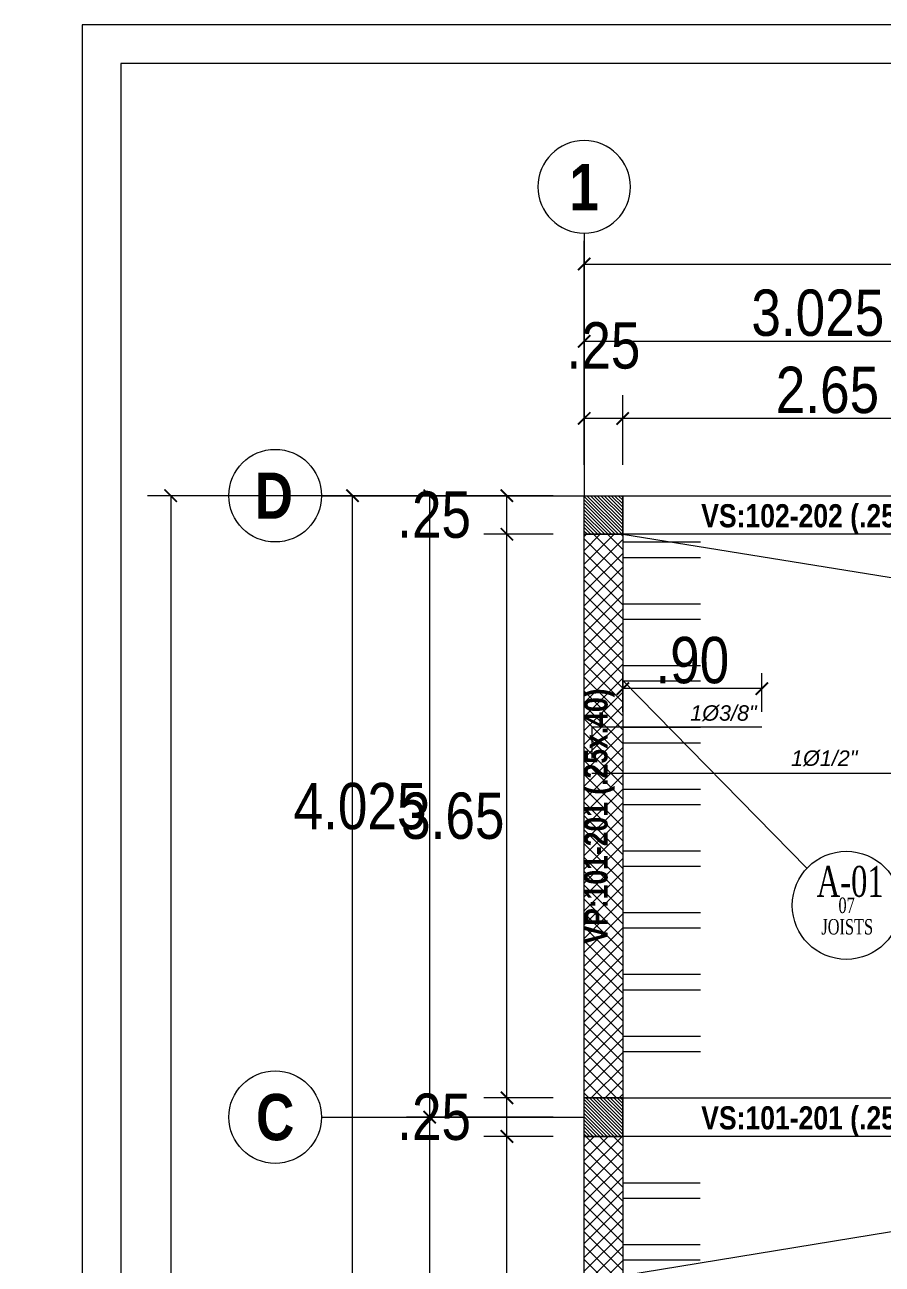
# Model space of a CAD drawing. Header units: millimetres. Extents: x 56 to 215, y 47 to 103.
# Drawn here: x 56.2 to 61.75, y 66.07 to 74.1 of the extents above; entities that cross this region are included whole.
import ezdxf
from ezdxf.enums import TextEntityAlignment as Align

# ---------------------------------------------------------------- set-up
doc = ezdxf.new("R2010")
doc.units = ezdxf.units.MM
doc.linetypes.add('DASHED', pattern=[19.05, 12.7, -6.35])
doc.linetypes.add('DASHED2', pattern=[0.375, 0.25, -0.125])
for name, color, linetype, lineweight in [('E_Acero', 240, 'Continuous', 60), ('E_Columna', 3, 'Continuous', 25), ('E_Tipo de Techado', 6, 'Continuous', 15), ('E_Viga Principal', 52, 'Continuous', 30), ('E_Viga Secundaria', 133, 'Continuous', 20), ('E_Vigueta', 13, 'DASHED', 15), ('G_Ejes', 253, 'Continuous', 20), ('G_Proyección', 8, 'DASHED2', 15), ('G_Sombreados', 8, 'Continuous', 9), ('G_Texto', 122, 'Continuous', 20)]:
    doc.layers.add(name, color=color, linetype=linetype, lineweight=lineweight)
doc.layers.add('G_Acotación', color=171, linetype='Continuous')
doc.styles.add('Acotacion', font='ARIALN.TTF')
doc.styles.add('ARIAL', font='ariali.ttf', dxfattribs={"height": 0.12})
doc.styles.add('CUNSULTOR', font='times.ttf', dxfattribs={"width": 0.7})
doc.styles.add('Eje', font='ARIALNB.TTF', dxfattribs={"height": 0.3})
doc.styles.add('TITULOS', font='ARIALNB.TTF', dxfattribs={"height": 0.3})
doc.dimstyles.new('Lenin_50', dxfattribs={"dimtxt": 0.3, "dimasz": 0.08, "dimexe": 0.15, "dimexo": 0.2, "dimgap": 0.03, "dimtad": 2, "dimtih": 1, "dimtoh": 1, "dimlfac": -1, "dimzin": 4, "dimdsep": 46, "dimtxsty": 'Acotacion', "dimblk": 'ARCHTICK', "dimcen": 0.08, "dimclrd": 256, "dimclre": 256, "dimclrt": 4, "dimazin": 1, "dimtm": 1e-09, "dimtfac": 1, "dimtmove": 2, "dimatfit": 2, "dimfxl": 1, "dimtolj": 1, "dimlwd": 13, "dimlwe": 18, "dimarcsym": 0})
pattern_1 = [(135, (174.970722, -21.310414), (0.0112253202, 0.0112253202), [])]
pattern_2 = [(135, (293.124676, -25.397145), (0.04490128, 0.04490128), []), (45, (293.124676, -25.397145), (0.04490128, -0.04490128), [])]

# ---------------------------------------------------------------- blocks, each defined once
blk = doc.blocks.new('Eri')
blk.add_line((-1.7, 0), (0, 0))
blk.add_circle((-2, 0), 0.3)
at = {"color": 1, "style": 'Eje', "flags": 4}
blk.add_attdef('H', text='', height=0.3, dxfattribs=at).set_placement((-2, 0), align=Align.MIDDLE_CENTER)
blk = doc.blocks.new('_ArchTick')
at = {"color": 0, "linetype": 'ByBlock', "const_width": 0.15}
blk.add_lwpolyline([(-0.5, -0.5), (0.5, 0.5)], dxfattribs=at)
blk = doc.blocks.new('*D500')
at = {"layer": 'Defpoints', "color": 0, "transparency": 16777216}
for p in [(65.8247, 72.5529), (59.8247, 71.0529), (65.8247, 71.0529)]:
    blk.add_point(p, dxfattribs=at)
at = {"layer": 'G_Acotación', "lineweight": 18, "transparency": 16777216}
for p, q in [((59.8247, 71.2529), (59.8247, 72.7029)), ((65.8247, 71.2529), (65.8247, 72.7029))]:
    blk.add_line(p, q, dxfattribs=at)
at = {"layer": 'G_Acotación', "lineweight": 13, "transparency": 16777216}
blk.add_line((59.8247, 72.5529), (65.8247, 72.5529), dxfattribs=at)
at = {"layer": 'G_Acotación', "lineweight": 13, "transparency": 16777216, "xscale": 0.08, "yscale": 0.08, "zscale": 0.08, "rotation": 180}
blk.add_blockref('_ArchTick', (59.8247, 72.5529), dxfattribs=at)
at = {"layer": 'G_Acotación', "lineweight": 13, "transparency": 16777216, "xscale": 0.08, "yscale": 0.08, "zscale": 0.08}
blk.add_blockref('_ArchTick', (65.8247, 72.5529), dxfattribs=at)
at = {"layer": 'G_Acotación', "color": 4, "lineweight": 5, "transparency": 16777216, "insert": (62.8247, 72.736), "char_height": 0.3, "attachment_point": 5, "style": 'Acotacion'}
blk.add_mtext('\\A1;6.000', dxfattribs=at)
blk = doc.blocks.new('*D502')
at = {"layer": 'Defpoints', "color": 0, "transparency": 16777216}
for p in [(62.8497, 72.0529), (59.8247, 71.0529), (62.8497, 71.0529)]:
    blk.add_point(p, dxfattribs=at)
at = {"layer": 'G_Acotación', "lineweight": 18, "transparency": 16777216}
for p, q in [((59.8247, 71.2529), (59.8247, 72.2029)), ((62.8497, 71.2529), (62.8497, 72.2029))]:
    blk.add_line(p, q, dxfattribs=at)
at = {"layer": 'G_Acotación', "lineweight": 13, "transparency": 16777216}
blk.add_line((59.8247, 72.0529), (62.8497, 72.0529), dxfattribs=at)
at = {"layer": 'G_Acotación', "lineweight": 13, "transparency": 16777216, "xscale": 0.08, "yscale": 0.08, "zscale": 0.08, "rotation": 180}
blk.add_blockref('_ArchTick', (59.8247, 72.0529), dxfattribs=at)
at = {"layer": 'G_Acotación', "lineweight": 13, "transparency": 16777216, "xscale": 0.08, "yscale": 0.08, "zscale": 0.08}
blk.add_blockref('_ArchTick', (62.8497, 72.0529), dxfattribs=at)
at = {"layer": 'G_Acotación', "color": 4, "lineweight": 5, "transparency": 16777216, "insert": (61.3372, 72.236), "char_height": 0.3, "attachment_point": 5, "style": 'Acotacion'}
blk.add_mtext('\\A1;3.025', dxfattribs=at)
blk = doc.blocks.new('*D506')
at = {"layer": 'Defpoints', "color": 0, "transparency": 16777216}
for p in [(58.3247, 71.0529), (59.8247, 71.0529), (59.8247, 58.5529)]:
    blk.add_point(p, dxfattribs=at)
at = {"layer": 'G_Acotación', "lineweight": 18, "transparency": 16777216}
for p, q in [((59.6247, 71.0529), (58.1747, 71.0529)), ((59.6247, 58.5529), (58.1747, 58.5529))]:
    blk.add_line(p, q, dxfattribs=at)
at = {"layer": 'G_Acotación', "lineweight": 13, "transparency": 16777216}
blk.add_line((58.3247, 58.5529), (58.3247, 71.0529), dxfattribs=at)
at = {"layer": 'G_Acotación', "lineweight": 13, "transparency": 16777216, "xscale": 0.08, "yscale": 0.08, "zscale": 0.08}
for p, rotation in [((58.3247, 71.0529), 90), ((58.3247, 58.5529), 270)]:
    blk.add_blockref('_ArchTick', p, dxfattribs=dict(at, rotation=rotation))
at = {"layer": 'G_Acotación', "color": 4, "lineweight": 5, "transparency": 16777216, "insert": (57.796, 64.8029), "char_height": 0.3, "attachment_point": 5, "style": 'Acotacion'}
blk.add_mtext('\\A1;12.500', dxfattribs=at)
blk = doc.blocks.new('*D508')
at = {"layer": 'Defpoints', "color": 0, "transparency": 16777216}
for p in [(58.8247, 67.0279), (59.8247, 67.0279), (59.8247, 62.4779)]:
    blk.add_point(p, dxfattribs=at)
at = {"layer": 'G_Acotación', "lineweight": 18, "transparency": 16777216}
for p, q in [((59.6247, 67.0279), (58.6747, 67.0279)), ((59.6247, 62.4779), (58.6747, 62.4779))]:
    blk.add_line(p, q, dxfattribs=at)
at = {"layer": 'G_Acotación', "lineweight": 13, "transparency": 16777216}
blk.add_line((58.8247, 62.4779), (58.8247, 67.0279), dxfattribs=at)
at = {"layer": 'G_Acotación', "lineweight": 13, "transparency": 16777216, "xscale": 0.08, "yscale": 0.08, "zscale": 0.08}
for p, rotation in [((58.8247, 67.0279), 90), ((58.8247, 62.4779), 270)]:
    blk.add_blockref('_ArchTick', p, dxfattribs=dict(at, rotation=rotation))
at = {"layer": 'G_Acotación', "color": 4, "lineweight": 5, "transparency": 16777216, "insert": (58.3751, 64.7529), "char_height": 0.3, "attachment_point": 5, "style": 'Acotacion'}
blk.add_mtext('\\A1;4.550', dxfattribs=at)
blk = doc.blocks.new('*D509')
at = {"layer": 'Defpoints', "color": 0, "transparency": 16777216}
for p in [(58.8247, 71.0529), (59.8247, 71.0529), (59.8247, 67.0279)]:
    blk.add_point(p, dxfattribs=at)
at = {"layer": 'G_Acotación', "lineweight": 18, "transparency": 16777216}
for p, q in [((59.6247, 71.0529), (58.6747, 71.0529)), ((59.6247, 67.0279), (58.6747, 67.0279))]:
    blk.add_line(p, q, dxfattribs=at)
at = {"layer": 'G_Acotación', "lineweight": 13, "transparency": 16777216}
blk.add_line((58.8247, 67.0279), (58.8247, 71.0529), dxfattribs=at)
at = {"layer": 'G_Acotación', "lineweight": 13, "transparency": 16777216, "xscale": 0.08, "yscale": 0.08, "zscale": 0.08}
for p, rotation in [((58.8247, 71.0529), 90), ((58.8247, 67.0279), 270)]:
    blk.add_blockref('_ArchTick', p, dxfattribs=dict(at, rotation=rotation))
at = {"layer": 'G_Acotación', "color": 4, "lineweight": 5, "transparency": 16777216, "insert": (58.3737, 69.0404), "char_height": 0.3, "attachment_point": 5, "style": 'Acotacion'}
blk.add_mtext('\\A1;4.025', dxfattribs=at)
blk = doc.blocks.new('*D517')
at = {"layer": 'Defpoints', "color": 0, "transparency": 16777216}
for p in [(60.0747, 71.5529), (60.0747, 71.0529), (62.7247, 71.0529)]:
    blk.add_point(p, dxfattribs=at)
at = {"layer": 'G_Acotación', "lineweight": 18, "transparency": 16777216}
for p, q in [((60.0747, 71.2529), (60.0747, 71.7029)), ((62.7247, 71.2529), (62.7247, 71.7029))]:
    blk.add_line(p, q, dxfattribs=at)
at = {"layer": 'G_Acotación', "lineweight": 13, "transparency": 16777216}
blk.add_line((62.7247, 71.5529), (60.0747, 71.5529), dxfattribs=at)
at = {"layer": 'G_Acotación', "lineweight": 13, "transparency": 16777216, "xscale": 0.08, "yscale": 0.08, "zscale": 0.08, "rotation": 180}
blk.add_blockref('_ArchTick', (60.0747, 71.5529), dxfattribs=at)
at = {"layer": 'G_Acotación', "lineweight": 13, "transparency": 16777216, "xscale": 0.08, "yscale": 0.08, "zscale": 0.08}
blk.add_blockref('_ArchTick', (62.7247, 71.5529), dxfattribs=at)
at = {"layer": 'G_Acotación', "color": 4, "lineweight": 5, "transparency": 16777216, "insert": (61.3997, 71.736), "char_height": 0.3, "attachment_point": 5, "style": 'Acotacion'}
blk.add_mtext('\\A1;2.65', dxfattribs=at)
blk = doc.blocks.new('*D518')
at = {"layer": 'Defpoints', "color": 0, "transparency": 16777216}
for p in [(59.8247, 71.5529), (59.8247, 71.0529), (60.0747, 71.0529)]:
    blk.add_point(p, dxfattribs=at)
at = {"layer": 'G_Acotación', "lineweight": 18, "transparency": 16777216}
for p, q in [((59.8247, 71.2529), (59.8247, 71.7029)), ((60.0747, 71.2529), (60.0747, 71.7029))]:
    blk.add_line(p, q, dxfattribs=at)
at = {"layer": 'G_Acotación', "lineweight": 13, "transparency": 16777216}
blk.add_line((60.0747, 71.5529), (59.8247, 71.5529), dxfattribs=at)
at = {"layer": 'G_Acotación', "lineweight": 13, "transparency": 16777216, "xscale": 0.08, "yscale": 0.08, "zscale": 0.08, "rotation": 180}
blk.add_blockref('_ArchTick', (59.8247, 71.5529), dxfattribs=at)
at = {"layer": 'G_Acotación', "lineweight": 13, "transparency": 16777216, "xscale": 0.08, "yscale": 0.08, "zscale": 0.08}
blk.add_blockref('_ArchTick', (60.0747, 71.5529), dxfattribs=at)
at = {"layer": 'G_Acotación', "color": 4, "lineweight": 5, "transparency": 16777216, "insert": (59.9497, 72.0242), "char_height": 0.3, "attachment_point": 5, "style": 'Acotacion'}
blk.add_mtext('\\A1;.25', dxfattribs=at)
blk = doc.blocks.new('*D522')
at = {"layer": 'Defpoints', "color": 0, "transparency": 16777216}
for p in [(59.3247, 66.9029), (59.8247, 66.9029), (59.8247, 62.6029)]:
    blk.add_point(p, dxfattribs=at)
at = {"layer": 'G_Acotación', "lineweight": 18, "transparency": 16777216}
for p, q in [((59.6247, 66.9029), (59.1747, 66.9029)), ((59.6247, 62.6029), (59.1747, 62.6029))]:
    blk.add_line(p, q, dxfattribs=at)
at = {"layer": 'G_Acotación', "lineweight": 13, "transparency": 16777216}
blk.add_line((59.3247, 62.6029), (59.3247, 66.9029), dxfattribs=at)
at = {"layer": 'G_Acotación', "lineweight": 13, "transparency": 16777216, "xscale": 0.08, "yscale": 0.08, "zscale": 0.08}
for p, rotation in [((59.3247, 66.9029), 90), ((59.3247, 62.6029), 270)]:
    blk.add_blockref('_ArchTick', p, dxfattribs=dict(at, rotation=rotation))
at = {"layer": 'G_Acotación', "color": 4, "lineweight": 5, "transparency": 16777216, "insert": (58.9706, 64.7529), "char_height": 0.3, "attachment_point": 5, "style": 'Acotacion'}
blk.add_mtext('\\A1;4.30', dxfattribs=at)
blk = doc.blocks.new('*D523')
at = {"layer": 'Defpoints', "color": 0, "transparency": 16777216}
for p in [(59.3247, 67.1529), (59.8247, 67.1529), (59.8247, 66.9029)]:
    blk.add_point(p, dxfattribs=at)
at = {"layer": 'G_Acotación', "lineweight": 18, "transparency": 16777216}
for p, q in [((59.6247, 67.1529), (59.1747, 67.1529)), ((59.6247, 66.9029), (59.1747, 66.9029))]:
    blk.add_line(p, q, dxfattribs=at)
at = {"layer": 'G_Acotación', "lineweight": 13, "transparency": 16777216}
blk.add_line((59.3247, 66.9029), (59.3247, 67.1529), dxfattribs=at)
at = {"layer": 'G_Acotación', "lineweight": 13, "transparency": 16777216, "xscale": 0.08, "yscale": 0.08, "zscale": 0.08}
for p, rotation in [((59.3247, 67.1529), 90), ((59.3247, 66.9029), 270)]:
    blk.add_blockref('_ArchTick', p, dxfattribs=dict(at, rotation=rotation))
at = {"layer": 'G_Acotación', "color": 4, "lineweight": 5, "transparency": 16777216, "insert": (58.8533, 67.0279), "char_height": 0.3, "attachment_point": 5, "style": 'Acotacion'}
blk.add_mtext('\\A1;.25', dxfattribs=at)
blk = doc.blocks.new('*D542')
at = {"layer": 'Defpoints', "color": 0, "transparency": 16777216}
for p in [(60.0747, 69.8029), (60.0747, 69.5529), (60.9747, 69.5529)]:
    blk.add_point(p, dxfattribs=at)
at = {"layer": 'G_Acotación', "lineweight": 18, "transparency": 16777216}
for p, q in [((60.0747, 69.6529), (60.0747, 69.9029)), ((60.9747, 69.6529), (60.9747, 69.9029))]:
    blk.add_line(p, q, dxfattribs=at)
at = {"layer": 'G_Acotación', "lineweight": 13, "transparency": 16777216}
blk.add_line((60.9747, 69.8029), (60.0747, 69.8029), dxfattribs=at)
at = {"layer": 'G_Acotación', "lineweight": 13, "transparency": 16777216, "xscale": 0.08, "yscale": 0.08, "zscale": 0.08, "rotation": 180}
blk.add_blockref('_ArchTick', (60.0747, 69.8029), dxfattribs=at)
at = {"layer": 'G_Acotación', "lineweight": 13, "transparency": 16777216, "xscale": 0.08, "yscale": 0.08, "zscale": 0.08}
blk.add_blockref('_ArchTick', (60.9747, 69.8029), dxfattribs=at)
at = {"layer": 'G_Acotación', "color": 4, "lineweight": 5, "transparency": 16777216, "insert": (60.5247, 69.986), "char_height": 0.3, "attachment_point": 5, "style": 'Acotacion'}
blk.add_mtext('\\A1;.90', dxfattribs=at)
blk = doc.blocks.new('*D641')
at = {"layer": 'Defpoints', "color": 0, "transparency": 16777216}
for p in [(59.3247, 70.8029), (59.8247, 70.8029), (59.8247, 67.1529)]:
    blk.add_point(p, dxfattribs=at)
at = {"layer": 'G_Acotación', "lineweight": 18, "transparency": 16777216}
for p, q in [((59.6247, 70.8029), (59.1747, 70.8029)), ((59.6247, 67.1529), (59.1747, 67.1529))]:
    blk.add_line(p, q, dxfattribs=at)
at = {"layer": 'G_Acotación', "lineweight": 13, "transparency": 16777216}
blk.add_line((59.3247, 67.1529), (59.3247, 70.8029), dxfattribs=at)
at = {"layer": 'G_Acotación', "lineweight": 13, "transparency": 16777216, "xscale": 0.08, "yscale": 0.08, "zscale": 0.08}
for p, rotation in [((59.3247, 70.8029), 90), ((59.3247, 67.1529), 270)]:
    blk.add_blockref('_ArchTick', p, dxfattribs=dict(at, rotation=rotation))
at = {"layer": 'G_Acotación', "color": 4, "lineweight": 5, "transparency": 16777216, "insert": (58.9742, 68.9779), "char_height": 0.3, "attachment_point": 5, "style": 'Acotacion'}
blk.add_mtext('\\A1;3.65', dxfattribs=at)
blk = doc.blocks.new('*D642')
at = {"layer": 'Defpoints', "color": 0, "transparency": 16777216}
for p in [(59.3247, 71.0529), (59.8247, 71.0529), (59.8247, 70.8029)]:
    blk.add_point(p, dxfattribs=at)
at = {"layer": 'G_Acotación', "lineweight": 18, "transparency": 16777216}
for p, q in [((59.6247, 71.0529), (59.1747, 71.0529)), ((59.6247, 70.8029), (59.1747, 70.8029))]:
    blk.add_line(p, q, dxfattribs=at)
at = {"layer": 'G_Acotación', "lineweight": 13, "transparency": 16777216}
blk.add_line((59.3247, 70.8029), (59.3247, 71.0529), dxfattribs=at)
at = {"layer": 'G_Acotación', "lineweight": 13, "transparency": 16777216, "xscale": 0.08, "yscale": 0.08, "zscale": 0.08}
for p, rotation in [((59.3247, 71.0529), 90), ((59.3247, 70.8029), 270)]:
    blk.add_blockref('_ArchTick', p, dxfattribs=dict(at, rotation=rotation))
at = {"layer": 'G_Acotación', "color": 4, "lineweight": 5, "transparency": 16777216, "insert": (58.8533, 70.9279), "char_height": 0.3, "attachment_point": 5, "style": 'Acotacion'}
blk.add_mtext('\\A1;.25', dxfattribs=at)
blk = doc.blocks.new('*D857')
at = {"lineweight": 18, "transparency": 16777216}
for p, q in [((59.6247, 71.0529), (56.998, 71.0529)), ((59.6247, 58.5529), (56.998, 58.5529))]:
    blk.add_line(p, q, dxfattribs=at)
at = {"lineweight": 13, "transparency": 16777216}
blk.add_line((57.148, 71.0529), (57.148, 58.5529), dxfattribs=at)
at = {"layer": 'Defpoints', "color": 0, "transparency": 16777216}
for p in [(59.8247, 71.0529), (57.148, 58.5529), (59.8247, 58.5529)]:
    blk.add_point(p, dxfattribs=at)
at = {"lineweight": 13, "transparency": 16777216, "xscale": 0.08, "yscale": 0.08, "zscale": 0.08}
for p, rotation in [((57.148, 71.0529), 90), ((57.148, 58.5529), 270)]:
    blk.add_blockref('_ArchTick', p, dxfattribs=dict(at, rotation=rotation))
at = {"color": 4, "lineweight": 5, "transparency": 16777216, "insert": (56.7149, 64.8029), "char_height": 0.3, "attachment_point": 5, "style": 'Acotacion'}
blk.add_mtext('\\A1;12.50', dxfattribs=at)

msp = doc.modelspace()

# ---------------------------------------------------------------- hatches: boundary and pattern name
at = {"layer": 'E_Columna', "lineweight": 5}
h = msp.add_hatch(dxfattribs=at)
h.set_pattern_fill('LINE', color=256, scale=0.005, angle=45, style=0)
h.set_pattern_definition(pattern_1)
h.paths.add_polyline_path([(60.0747, 70.8029), (59.8247, 70.8029), (59.8247, 71.0529), (60.0747, 71.0529)])
h = msp.add_hatch(dxfattribs=at)
h.set_pattern_fill('LINE', color=256, scale=0.005, angle=45, style=0)
h.set_pattern_definition(pattern_1)
h.paths.add_polyline_path([(60.0747, 66.9029), (59.8247, 66.9029), (59.8247, 67.1529), (60.0747, 67.1529)])
at = {"layer": 'G_Sombreados', "lineweight": 5}
h = msp.add_hatch(dxfattribs=at)
h.set_pattern_fill('NET', color=256, scale=0.02, angle=45, style=0)
h.set_pattern_definition(pattern_2)
h.paths.add_polyline_path([(60.0747, 67.1529), (59.8247, 67.1529), (59.8247, 70.8029), (60.0747, 70.8029)])
h = msp.add_hatch(dxfattribs=at)
h.set_pattern_fill('NET', color=256, scale=0.02, angle=45, style=0)
h.set_pattern_definition(pattern_2)
h.paths.add_polyline_path([(60.0747, 62.6029), (59.8247, 62.6029), (59.8247, 66.9029), (60.0747, 66.9029)])

# ---------------------------------------------------------------- linework, layer by layer
at = {"lineweight": 5}
for points in [[(97.6255, 46.547), (97.6255, 74.1029), (56.5755, 74.1029), (56.5755, 46.547)], [(97.3755, 46.797), (97.3755, 73.8529), (56.8255, 73.8529), (56.8255, 46.797)]]:
    msp.add_lwpolyline(points, close=True, dxfattribs=at)
at = {"layer": 'E_Acero', "lineweight": 5}
for p, q in [((60.9747, 69.5529), (59.8747, 69.5529)), ((59.8747, 69.5529), (59.8747, 69.3529)), ((62.9247, 69.2529), (59.8747, 69.2529))]:
    msp.add_line(p, q, dxfattribs=at)
at = {"layer": 'E_Columna', "lineweight": 5}
for points in [[(60.0747, 70.8029), (59.8247, 70.8029), (59.8247, 71.0529), (60.0747, 71.0529)], [(60.0747, 66.9029), (59.8247, 66.9029), (59.8247, 67.1529), (60.0747, 67.1529)]]:
    msp.add_lwpolyline(points, close=True, dxfattribs=at)
at = {"layer": 'E_Tipo de Techado', "color": 6, "lineweight": 5}
for p, q in [((60.0747, 70.8029), (63.7601, 70.2106)), ((61.2669, 68.6394), (60.077, 69.8529)), ((60.0747, 66.0029), (63.7927, 66.6113))]:
    msp.add_line(p, q, dxfattribs=at)
msp.add_circle((61.5219, 68.3994), 0.35, dxfattribs=at)
at = {"layer": 'E_Viga Principal', "lineweight": 5}
for points in [[(60.0747, 67.1529), (59.8247, 67.1529), (59.8247, 70.8029), (60.0747, 70.8029)], [(60.0747, 62.6029), (59.8247, 62.6029), (59.8247, 66.9029), (60.0747, 66.9029)]]:
    msp.add_lwpolyline(points, close=True, dxfattribs=at)
at = {"layer": 'E_Viga Secundaria', "lineweight": 5}
for points in [[(62.7247, 70.8029), (60.0747, 70.8029), (60.0747, 71.0529), (62.7247, 71.0529)], [(62.7247, 66.9029), (60.0747, 66.9029), (60.0747, 67.1529), (62.7247, 67.1529)]]:
    msp.add_lwpolyline(points, close=True, dxfattribs=at)
at = {"layer": 'E_Vigueta', "lineweight": 5}
for p, q in [((60.077, 70.7529), (60.577, 70.7529)), ((60.077, 70.6529), (60.577, 70.6529)), ((60.077, 70.3529), (60.577, 70.3529)), ((60.077, 70.2529), (60.577, 70.2529)), ((60.077, 69.9529), (60.577, 69.9529)), ((60.077, 69.8529), (60.577, 69.8529)), ((60.077, 69.5529), (60.577, 69.5529)), ((60.077, 69.4529), (60.577, 69.4529)), ((60.077, 69.1529), (60.577, 69.1529)), ((60.077, 69.0529), (60.577, 69.0529)), ((60.077, 68.7529), (60.577, 68.7529)), ((60.077, 68.6529), (60.577, 68.6529)), ((60.077, 68.3529), (60.577, 68.3529)), ((60.077, 68.2529), (60.577, 68.2529)), ((60.077, 67.9529), (60.577, 67.9529)), ((60.077, 67.8529), (60.577, 67.8529)), ((60.077, 67.5529), (60.577, 67.5529)), ((60.077, 67.4529), (60.577, 67.4529)), ((60.0747, 66.6029), (60.5747, 66.6029)), ((60.0747, 66.5029), (60.5747, 66.5029)), ((60.0747, 66.2029), (60.5747, 66.2029)), ((60.0747, 66.1029), (60.5747, 66.1029))]:
    msp.add_line(p, q, dxfattribs=at)
at = {"layer": 'G_Proyección', "lineweight": 5, "ltscale": 0.5}
msp.add_lwpolyline([(65.8247, 71.0529), (65.8247, 71.0529), (65.8247, 58.2529, -0.414214), (65.3247, 57.7529), (60.3247, 57.7529, -0.414214), (59.8247, 58.2529), (59.8247, 71.0529), (59.8247, 71.0529), (65.8247, 71.0529), (65.8247, 71.0529)], format="xyb", close=True, dxfattribs=at)

# ---------------------------------------------------------------- block references
at = {"layer": 'G_Ejes', "lineweight": 5}
ref = msp.add_blockref('Eri', (59.8247, 71.0529), dxfattribs=dict(at, xscale=-1, rotation=90))
ref.add_attrib('H', '1', dxfattribs={"layer": '0', "color": 1, "height": 0.3, "style": 'Eje', "flags": 4}).set_placement((59.8247, 73.0518), align=Align.MIDDLE_CENTER)
ref = msp.add_blockref('Eri', (59.8247, 71.0529), dxfattribs=at)
ref.add_attrib('H', 'D', dxfattribs={"layer": '0', "color": 1, "height": 0.3, "style": 'Eje', "flags": 4}).set_placement((57.8159, 71.0529), align=Align.MIDDLE_CENTER)
ref = msp.add_blockref('Eri', (59.8247, 67.0279), dxfattribs=at)
ref.add_attrib('H', 'C', dxfattribs={"layer": '0', "color": 1, "height": 0.3, "style": 'Eje', "flags": 4}).set_placement((57.8245, 67.0279), align=Align.MIDDLE_CENTER)

# ---------------------------------------------------------------- texts
at = {"layer": 'G_Texto', "lineweight": 5, "style": 'TITULOS'}
for s, p in [('VS:102-202 (.25x.20)', (61.4086, 70.8029)), ('VS:101-201 (.25x.20)', (61.4086, 66.9029))]:
    msp.add_text(s, height=0.15, dxfattribs=at).set_placement(p, align=Align.BOTTOM_CENTER)
msp.add_text('VP:101-201 (.25x.40)', height=0.15, rotation=90, dxfattribs=at).set_placement((60.0213, 68.9779), align=Align.BOTTOM_CENTER)
at = {"layer": 'G_Texto', "lineweight": 5, "style": 'ARIAL'}
for s, p in [('1Ø3/8"', (60.7263, 69.5952)), ('1Ø1/2"', (61.379, 69.3029))]:
    msp.add_text(s, height=0.1, dxfattribs=at).set_placement(p, align=Align.CENTER)
at = {"layer": 'G_Texto', "color": 7, "lineweight": 5, "style": 'CUNSULTOR', "width": 0.7}
for s, height, p in [('A-01', 0.2, (61.5466, 68.5545)), ('07', 0.1, (61.5237, 68.3994)), ('JOISTS', 0.1, (61.5277, 68.2608))]:
    msp.add_text(s, height=height, dxfattribs=at).set_placement(p, align=Align.MIDDLE_CENTER)

# ---------------------------------------------------------------- dimensions: what is measured, and where the dimension line sits
at = {"lineweight": 5}
dim = msp.add_linear_dim(base=(57.148, 58.5529), p1=(59.8247, 71.0529), p2=(59.8247, 58.5529), angle=90, dimstyle='Lenin_50', override={"dimfxl": 0.06}, dxfattribs=at)
dim.commit()
dim.dimension.update_dxf_attribs({"geometry": '*D857', "text_midpoint": (56.7149, 64.8029)})
at = {"layer": 'G_Acotación', "lineweight": 5}
for base, p1, p2, angle, override, picture, middle in [((65.8247, 72.5529), (59.8247, 71.0529), (65.8247, 71.0529), 180, {"dimdec": 3, "dimfxl": 0.06}, '*D500', (62.8247, 72.736)), ((62.8497, 72.0529), (59.8247, 71.0529), (62.8497, 71.0529), 180, {"dimdec": 3, "dimfxl": 0.06}, '*D502', (61.3372, 72.236)), ((59.8247, 71.5529), (60.0747, 71.0529), (59.8247, 71.0529), 180, {"dimfxl": 0.06}, '*D518', (59.9497, 72.0242)), ((60.0747, 71.5529), (62.7247, 71.0529), (60.0747, 71.0529), 180, {"dimfxl": 0.06}, '*D517', (61.3997, 71.736)), ((58.3247, 71.0529), (59.8247, 58.5529), (59.8247, 71.0529), 90, {"dimdec": 3, "dimfxl": 0.06}, '*D506', (57.796, 64.8029)), ((58.8247, 71.0529), (59.8247, 67.0279), (59.8247, 71.0529), 90, {"dimdec": 3, "dimfxl": 0.06}, '*D509', (58.3737, 69.0404)), ((59.3247, 71.0529), (59.8247, 70.8029), (59.8247, 71.0529), 90, {"dimfxl": 0.06}, '*D642', (58.8533, 70.9279)), ((59.3247, 70.8029), (59.8247, 67.1529), (59.8247, 70.8029), 90, {"dimfxl": 0.06}, '*D641', (58.9742, 68.9779)), ((60.0747, 69.8029), (60.9747, 69.5529), (60.0747, 69.5529), 180, {"dimexe": 0.1, "dimexo": 0.1}, '*D542', (60.5247, 69.986)), ((59.3247, 67.1529), (59.8247, 66.9029), (59.8247, 67.1529), 90, {"dimfxl": 0.06}, '*D523', (58.8533, 67.0279)), ((58.8247, 67.0279), (59.8247, 62.4779), (59.8247, 67.0279), 90, {"dimdec": 3, "dimfxl": 0.06}, '*D508', (58.3751, 64.7529)), ((59.3247, 66.9029), (59.8247, 62.6029), (59.8247, 66.9029), 90, {"dimfxl": 0.06}, '*D522', (58.9706, 64.7529))]:
    dim = msp.add_linear_dim(base=base, p1=p1, p2=p2, angle=angle, dimstyle='Lenin_50', override=override, dxfattribs=at)
    dim.commit()
    dim.dimension.update_dxf_attribs({"geometry": picture, "text_midpoint": middle})

doc.saveas('drawing.dxf')
